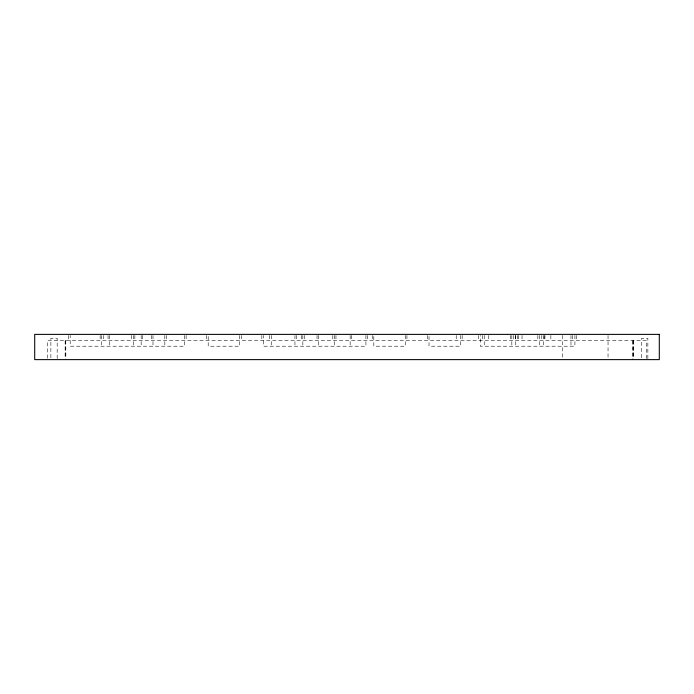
<?xml version="1.0" encoding="UTF-8"?>
<svg xmlns="http://www.w3.org/2000/svg" width="694" height="694" viewBox="0 0 694 694"><rect width="100%" height="100%" fill="white"/><g stroke="black" fill="none" stroke-linecap="round" stroke-linejoin="round"><path stroke-width="0.52" stroke-dasharray="3.47 2.6" d="M647.858 358.555L647.866 338.325L641.56 338.325L641.56 358.555M646.678 358.564L646.678 340.693L47.322 340.693L47.322 358.564M633.596 340.693L633.596 358.564M633.353 340.693L633.353 358.564M632.945 340.693L632.945 359.622M632.885 340.693L632.885 359.622M608.039 335.436L608.039 358.564M576.497 335.436L576.497 340.693M574.918 335.454L574.918 346.211L480.283 346.211L480.283 335.454M572.55 335.436L572.55 340.693M570.971 335.454L570.971 346.211M562.695 335.436L562.695 358.564M550.863 335.436L550.863 340.693M544.946 335.436L544.946 340.693M544.2 335.436L544.2 340.693M543.367 335.454L543.367 346.211M541.797 335.436L541.797 340.693M539.429 335.454L539.429 346.211M537.85 335.436L537.85 340.693M522.035 335.436L522.035 340.693M518.331 335.436L518.331 340.693M517.342 335.436L517.342 340.693M515.772 335.454L515.772 346.211M515.373 335.436L515.373 340.693M513.404 335.436L513.404 340.693M511.825 335.454L511.825 346.211M510.246 335.436L510.246 340.693M488.758 335.436L488.758 340.693M484.221 335.454L484.221 346.211M482.642 335.436L482.642 340.693M478.704 335.436L478.704 340.693M462.143 335.436L462.143 340.693M460.564 335.454L460.564 346.211L429.022 346.211L429.022 335.454M456.227 335.436L456.227 340.693M427.443 335.436L427.443 340.693M406.936 335.436L406.936 340.693M405.357 335.454L405.357 346.211L373.814 346.211L373.814 335.454M372.236 335.436L372.236 340.693M367.508 335.436L367.508 340.693M365.929 335.454L365.929 346.211L263.408 346.211L263.408 335.454M351.728 335.436L351.728 340.693M350.158 335.454L350.158 346.211M335.957 335.436L335.957 340.693M334.378 335.454L334.378 346.211M332.808 335.436L332.808 340.693M318.607 335.454L318.607 346.211M317.028 335.436L317.028 340.693M304.414 335.436L304.414 340.693M302.836 335.454L302.836 346.211M301.257 335.436L301.257 340.693M296.529 335.436L296.529 340.693M294.95 335.454L294.95 346.211M271.293 335.454L271.293 346.211M269.714 335.436L269.714 340.693M261.829 335.436L261.829 340.693M241.321 335.436L241.321 340.693M239.742 335.454L239.742 346.211L208.2 346.211L208.2 335.454M206.621 335.436L206.621 340.693M186.122 335.436L186.122 340.693M184.543 335.454L184.543 346.211L70.189 346.211L70.189 335.454M166.404 335.436L166.404 340.693M164.825 335.454L164.825 346.211M152.992 335.454L152.992 346.211M151.422 335.436L151.422 340.693M142.747 335.436L142.747 340.693M141.168 335.454L141.168 346.211M134.853 335.436L134.853 340.693M133.283 335.454L133.283 346.211M131.704 335.436L131.704 340.693M109.617 335.454L109.617 346.211M108.047 335.436L108.047 340.693M103.311 335.436L103.311 340.693M101.732 335.454L101.732 346.211M100.153 335.436L100.153 340.693M68.611 335.436L68.611 340.693M65.783 340.693L65.852 359.622M65.366 340.693L65.366 358.564M65.141 340.693L65.141 358.564M57.177 358.555L57.177 338.325L50.87 338.325L50.87 358.555"/><path stroke-width="1.04" d="M659.3 334.378L34.7 334.378L34.7 359.622L659.3 359.622L659.3 334.378"/></g></svg>
